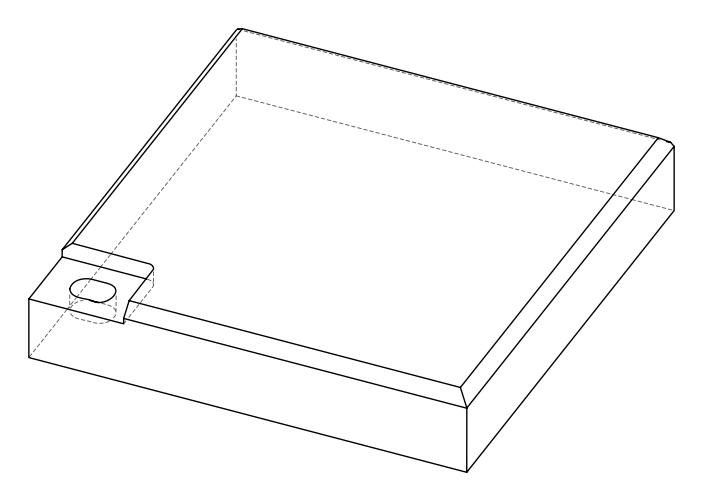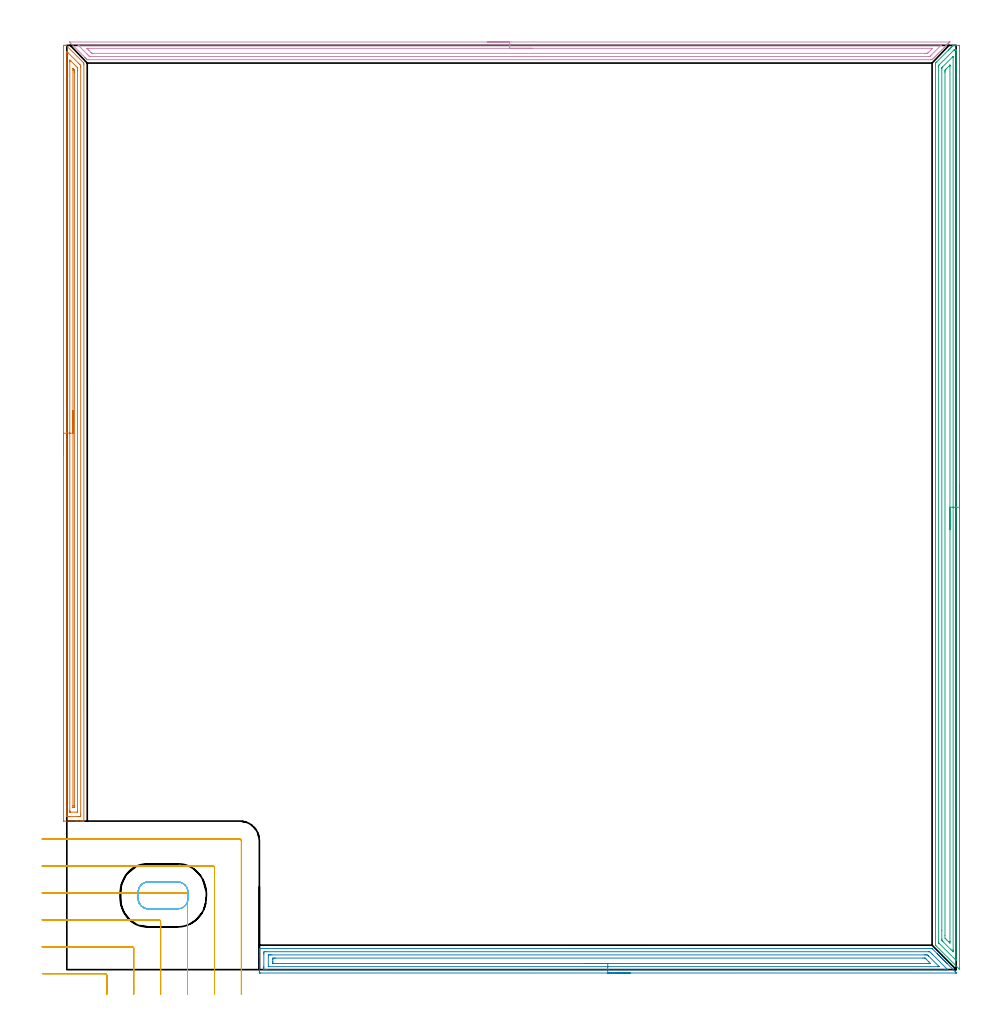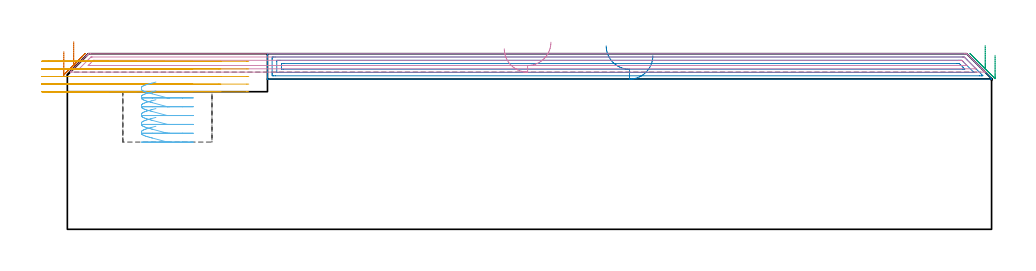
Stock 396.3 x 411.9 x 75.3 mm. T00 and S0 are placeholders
(PLAN: 6 operations, 1 tool changes, 51.7 min)
(1 AREA_MILL | FG_CHAMFER_SURFACE | UGT0205_001 | 11.13 min | 14547 mm3)
(2 AREA_MILL_1 | FG_CHAMFER_SURFACE_1 | UGT0205_001 | 10.04 min | 18811 mm3)
(3 AREA_MILL_2 | FG_CHAMFER_SURFACE_2 | UGT0205_001 | 13.17 min | 23161 mm3)
(4 AREA_MILL_3 | FG_CHAMFER_SURFACE_3 | UGT0205_001 | 9.46 min | 11904 mm3)
(5 MILL_CORNER_NOTCH_RECTANGULAR | CORNER_NOTCH_RECTANGULAR | UGT0201_010 | Follow Part, ap 4, ae 75% | 6.55 min | 91720 mm3)
(6 MILL_RECTANGULAR_POCKET | POCKET_RECTANGULAR_STRAIGHT | UGT0201_010 | Follow Part, ap 4, ae 75% | 1.38 min | 20159 mm3)
(TOOL UGT0205_001 | Chamfer Mill 20 x 3 x 45 deg. | D20 FL50 Z2)
(TOOL UGT0201_010 | End Mill 16 mm | D16 FL22 Z2)
(OP 1 AREA_MILL)
G17 G21 G94 G90
T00 M6
G54
G17 G0 G90 X-1.5 Y229.05 S1061 M3
G43 Z85.3 H0
Z76.2
G94 G1 Y229.088 Z75.328 F250.
Y229.202 Z74.464
Y229.391 Z73.612
Y229.653 Z72.78
Y229.987 Z71.974
Y230.39 Z71.2
Y230.859 Z70.464
Y231.39 Z69.772
Y231.979 Z69.129
Y232.622 Z68.54
Y233.314 Z68.008
Y234.05 Z67.54
Y234.824 Z67.137
Y235.63 Z66.803
Y236.462 Z66.541
Y237.314 Z66.352
Y238.178 Z66.238
Y239.05 Z66.2
Y411.741
X-1.497 Y411.826 Z66.203
X-1.492 Y411.89 Z66.205
X-1.203 Y411.9 Z66.497
X-0.504 Z67.195
X-0.376 Y411.899 Z67.323
X-0.3 Y411.89 Z67.396
X-0.22 Y411.821 Z67.478
X7.499 Y404.101 Z75.199
X7.596 Y403.995 Z75.29
X7.6 Y403.262 Z75.3
Y66.359
X7.597 Y66.21 Z75.288
X7.563 Y66.206 Z75.255
X7.206 Y66.2 Z74.906
X6.795 Z74.494
X6.16 Z73.855
X4.954 Z72.651
X4.383 Z72.077
X-1.235 Y66.201 Z66.462
X-1.492 Y66.21 Z66.206
X-1.499 Y66.466 Z66.199
Y66.49
X-1.5 Y239.05 Z66.2
X-0.086 Z67.614
X-0.085 Y408.617 Z67.615
Y408.642
X-0.06 Y409.198 Z67.64
X0.532 Y408.617 Z68.232
X5.271 Y403.879 Z72.971
X5.884 Y403.262 Z73.584
X6.16 Y402.978 Z73.86
X6.185 Y402.37 Z73.885
Y402.345
X6.186 Y69.483 Z73.886
X6.185 Y68.59 Z73.885
X6.184 Y68.566 Z73.884
X6.16 Y68.21 Z73.86
X5.658 Y68.202 Z73.358
X5.271 Y68.201 Z72.971
X4.772 Y68.2 Z72.472
X1.217 Z68.917
X0.829 Y68.201 Z68.529
X0.326 Y68.202 Z68.026
X-0.06 Y68.21 Z67.64
X-0.084 Y68.59 Z67.616
X-0.085 Y68.615 Z67.615
X-0.086 Y239.05 Z67.614
X1.329 Z69.029
Y404.545
X1.332 Y405.047 Z69.032
X1.336 Y405.266 Z69.036
X1.341 Y405.348 Z69.041
X1.653 Y405.047 Z69.353
X1.717 Y404.984 Z69.417
X4.592 Y402.108 Z72.292
X4.695 Y402. Z72.395
X4.745 Y401.944 Z72.445
X4.765 Y401.916 Z72.465
X4.766 Y401.867 Z72.466
X4.77 Y401.477 Z72.47
X4.771 Y401.087 Z72.471
X4.772 Y400.585 Z72.472
X4.771 Y70.375 Z72.471
X4.77 Y70.278 Z72.47
X4.768 Y70.23 Z72.468
X4.766 Y70.214 Z72.466
X4.731 Y70.21 Z72.431
X4.556 Y70.201 Z72.256
X1.717 Y70.2 Z69.417
X1.543 Y70.202 Z69.243
X1.426 Y70.205 Z69.126
X1.339 Y70.21 Z69.039
X1.335 Y70.247 Z69.035
X1.332 Y70.375 Z69.032
X1.329 Y70.765 Z69.029
Y239.05
X2.743 Z70.443
Y400.723
X2.747 Y401.335 Z70.447
X2.75 Y401.477 Z70.45
X2.756 Y401.484 Z70.456
X2.77 Y401.477 Z70.47
X3.132 Y401.112 Z70.832
X3.216 Y401.023 Z70.916
X3.35 Y400.872 Z71.05
X3.354 Y400.725 Z71.054
X3.356 Y400.585 Z71.056
X3.357 Y399.968 Z71.057
Y399.83
Y73.053
X3.354 Y72.436 Z71.054
X3.352 Y72.303 Z71.052
X3.347 Y72.21 Z71.047
X3.252 Y72.207 Z70.952
X3.05 Y72.205 Z70.75
X2.848 Y72.207 Z70.548
X2.753 Y72.21 Z70.453
X2.75 Y72.298 Z70.45
X2.744 Y72.914 Z70.444
X2.743 Y73.053 Z70.443
Y239.05
Y239.922 Z70.481
Y240.787 Z70.595
Y241.638 Z70.783
Y242.47 Z71.046
Y243.276 Z71.38
Y244.05 Z71.782
Y244.786 Z72.251
Y245.478 Z72.782
Y246.121 Z73.372
Y246.71 Z74.015
Y247.242 Z74.707
Y247.71 Z75.443
Y248.113 Z76.217
Y248.447 Z77.022
Y248.709 Z77.855
Y248.898 Z78.706
Y249.012 Z79.571
Y249.05 Z80.443
G0 Z85.3
M5
M2
(OP 2 AREA_MILL_1)
G17 G21 G94 G90
T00 M6
G54
G17 G0 G90 X251.05 Y-1.499 S1061 M3
G43 Z85.3 H0
Z74.401
G94 G1 X251.012 Z73.53 F250.
X250.898 Z72.665
X250.709 Z71.813
X250.447 Z70.981
X250.113 Z70.175
X249.71 Z69.401
X249.242 Z68.666
X248.711 Z67.974
X248.121 Z67.33
X247.478 Z66.741
X246.786 Z66.21
X246.05 Z65.741
X245.276 Z65.338
X244.47 Z65.004
X243.638 Z64.742
X242.787 Z64.553
X241.922 Z64.439
X241.05 Z64.401
X86.424
X85.868 Y-1.494 Z64.404
X85.808 Y-1.492 Z64.406
X85.804 Y-0.94 Z64.957
X85.8 Y-0.319 Z65.578
Y6.173 Z72.068
Y7.599 Z73.495
Y7.951 Z73.846
Y8.657 Z74.556
Y8.956 Z74.856
X85.808 Y9.356 Z75.248
X85.81 Y9.397 Z75.288
X85.977 Y9.4 Z75.3
X385.397
X385.595 Y9.396 Z75.289
X385.672 Y9.329 Z75.226
X387.801 Y7.2 Z73.098
X387.94 Y7.062 Z72.958
X388.079 Y6.923 Z72.82
X388.243 Y6.758 Z72.656
X388.385 Y6.618 Z72.513
X388.525 Y6.476 Z72.373
X388.686 Y6.316 Z72.213
X388.829 Y6.173 Z72.069
X388.972 Y6.029 Z71.927
X389.128 Y5.873 Z71.771
X389.274 Y5.728 Z71.624
X389.419 Y5.582 Z71.48
X389.57 Y5.431 Z71.329
X389.719 Y5.284 Z71.179
X389.866 Y5.135 Z71.033
X390.013 Y4.989 Z70.886
X390.163 Y4.839 Z70.734
X390.313 Y4.688 Z70.586
X390.455 Y4.546 Z70.444
X390.608 Y4.395 Z70.29
X390.76 Y4.241 Z70.139
X390.897 Y4.104 Z70.002
X391.052 Y3.95 Z69.845
X391.207 Y3.794 Z69.692
X391.339 Y3.662 Z69.56
X391.497 Y3.505 Z69.4
X391.654 Y3.347 Z69.245
X391.782 Y3.22 Z69.117
X391.942 Y3.061 Z68.956
X392.101 Y2.9 Z68.798
X392.341 Y2.66 Z68.56
X396.041 Y-1.041 Z64.859
X396.272 Y-1.275 Z64.623
X396.297 Y-1.308 Z64.589
X396.299 Y-1.385 Z64.513
X396.3 Y-1.427 Z64.472
X396.298 Y-1.486 Z64.413
X396.272 Y-1.493 Z64.407
X396.254 Y-1.497 Z64.403
X241.05 Y-1.499 Z64.401
Y-0.084 Z65.816
X89.14 Y-0.086 Z65.814
X88.245 Y-0.085 Z65.815
X88.212 Y-0.083 Z65.817
X87.81 Y-0.051 Z65.849
X87.802 Y0.356 Z66.256
X87.8 Y0.838 Z66.738
Y1.248 Z67.148
Y7.062 Z72.962
X87.802 Y7.47 Z73.37
X87.81 Y7.951 Z73.851
X88.179 Y7.983 Z73.883
X88.212 Y7.985 Z73.885
X89.071 Y7.986 Z73.886
X384.023 Y7.985 Z73.885
X384.057 Y7.984 Z73.884
X384.587 Y7.951 Z73.851
X384.95 Y7.598 Z73.498
X385.488 Y7.062 Z72.962
X385.844 Y6.706 Z72.606
X392.101 Y0.448 Z66.348
X392.59 Y-0.051 Z65.849
X392.131 Y-0.082 Z65.818
X392.101
X391.239 Y-0.083 Z65.817
X241.05 Y-0.084 Z65.816
Y1.33 Z67.23
X89.999 Y1.329 Z67.229
X89.866 Y1.33 Z67.23
X89.819 Y1.333 Z67.233
X89.813 Y1.334 Z67.234
X89.809 Y1.349 Z67.249
X89.804 Y1.397 Z67.297
X89.801 Y1.529 Z67.429
Y6.173 Z72.073
X89.803 Y6.369 Z72.269
X89.81 Y6.563 Z72.463
X89.999 Y6.565 Z72.465
X90.494 Y6.57 Z72.47
X90.893 Y6.571 Z72.471
X91.386
X382.269
X382.765 Y6.569 Z72.469
X383.163 Y6.564 Z72.464
X383.541 Y6.548 Z72.448
X383.926 Y6.173 Z72.073
X384.057 Y6.044 Z71.944
X388.525 Y1.574 Z67.474
X388.716 Y1.374 Z67.274
X388.751 Y1.336 Z67.236
X388.733 Y1.334 Z67.234
X388.703 Y1.333 Z67.233
X388.525 Y1.332 Z67.232
X388.03 Y1.331 Z67.231
X241.05 Y1.33 Z67.23
Y2.744 Z68.644
X92.553 Y2.743 Z68.643
X91.886 Y2.748 Z68.648
X91.812 Y2.75 Z68.65
X91.808 Y2.848 Z68.748
X91.803 Y3.063 Z68.963
X91.8 Y3.492 Z69.392
Y4.382 Z70.282
X91.804 Y4.833 Z70.733
X91.809 Y5.051 Z70.951
X91.814 Y5.15 Z71.05
X91.918 Y5.153 Z71.053
X92.681 Y5.157 Z71.057
X92.808
X381.502
X382.269 Y5.156 Z71.056
X382.399 Y5.154 Z71.054
X382.487 Y5.15 Z71.05
X382.871 Y4.776 Z70.676
X383.067 Y4.584 Z70.484
X384.057 Y3.593 Z69.493
X384.138 Y3.505 Z69.405
X384.814 Y2.752 Z68.652
X384.057 Y2.746 Z68.646
X383.927
X241.05 Y2.744 Z68.644
X240.178 Z68.682
X239.314 Z68.796
X238.462 Z68.985
X237.63 Z69.247
X236.824 Z69.581
X236.05 Z69.984
X235.314 Z70.452
X234.622 Z70.983
X233.979 Z71.573
X233.39 Z72.216
X232.858 Z72.908
X232.39 Z73.644
X231.987 Z74.418
X231.653 Z75.224
X231.391 Z76.056
X231.202 Z76.907
X231.088 Z77.772
X231.05 Z78.644
G0 Z85.3
M5
M2
(OP 3 AREA_MILL_2)
G17 G21 G94 G90
T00 M6
G54
G17 G0 G90 X397.8 Y216.05 S1061 M3
G43 Z85.3 H0
Z74.6
G94 G1 Y216.012 Z73.728 F250.
Y215.898 Z72.864
Y215.709 Z72.012
Y215.447 Z71.18
Y215.113 Z70.374
Y214.71 Z69.6
Y214.242 Z68.864
Y213.71 Z68.172
Y213.121 Z67.529
Y212.478 Z66.94
Y211.786 Z66.408
Y211.05 Z65.94
Y210.276 Z65.537
Y209.47 Z65.203
Y208.638 Z64.941
Y207.787 Z64.752
Y206.922 Z64.638
Y206.05 Z64.6
X397.799 Y0.36 Z64.601
X397.795 Y0.216 Z64.603
X397.754 Y0.253 Z64.644
X397.617 Y0.383 Z64.781
X387.333 Y10.666 Z75.065
X387.124 Y10.881 Z75.271
X387.104 Y10.905 Z75.289
X387.1 Y11.113 Z75.3
Y403.222
X387.105 Y404.003 Z75.291
X387.217 Y404.116 Z75.181
X387.496 Y404.396 Z74.903
X392.892 Y409.794 Z69.504
X393.028 Y409.929 Z69.37
X393.196 Y410.098 Z69.201
X393.334 Y410.236 Z69.062
X393.475 Y410.376 Z68.923
X393.634 Y410.535 Z68.764
X393.776 Y410.678 Z68.62
X393.922 Y410.823 Z68.476
X394.071 Y410.972 Z68.327
X394.218 Y411.12 Z68.177
X394.369 Y411.27 Z68.029
X394.508 Y411.409 Z67.89
X394.66 Y411.562 Z67.735
X394.816 Y411.717 Z67.582
X394.969 Y411.874 Z67.42
X394.997 Y411.89 Z67.392
X395.021 Y411.9 Z67.368
X395.152 Z67.241
X395.424 Z66.976
X395.705 Z66.695
X396.428 Z65.967
X397.673 Z64.724
X397.791 Y411.897 Z64.605
X397.8 Y411.47 Z64.6
Y206.05
X396.386 Z66.014
X396.385 Y4.228 Z66.015
X396.384 Y4.138 Z66.016
X396.381 Y4.094 Z66.019
X396.38 Y4.084 Z66.02
X396.374 Y4.087 Z66.026
X396.27 Y4.185 Z66.13
X396.043 Y4.407 Z66.357
X388.889 Y11.561 Z73.511
X388.732 Y11.72 Z73.668
X388.606 Y11.851 Z73.794
X388.525 Y11.936 Z73.875
X388.521 Y11.987 Z73.879
X388.515 Y12.411 Z73.885
X388.514 Y12.455 Z73.886
X388.515 Y402.328 Z73.885
X388.519 Y402.753 Z73.881
X388.522 Y402.961 Z73.878
X388.624 Y403.068 Z73.776
X388.773 Y403.222 Z73.627
X395.031 Y409.482 Z67.369
X395.291 Y409.738 Z67.109
X395.377 Y409.82 Z67.023
X395.445 Y409.883 Z66.955
X395.544 Y409.89 Z66.856
X396.019 Y409.896 Z66.381
X396.264 Y409.89 Z66.136
X396.379 Y409.879 Z66.021
X396.385 Y409.525 Z66.015
Y409.482
X396.386 Y206.05 Z66.014
X394.972 Z67.428
X394.971 Y8.878 Z67.429
X394.97 Y8.564 Z67.43
X394.966 Y7.984 Z67.434
X394.965 Y7.958 Z67.435
X394.925 Y7.984 Z67.475
X394.66 Y8.242 Z67.74
X394.021 Y8.878 Z68.379
X393.776 Y9.123 Z68.624
X390.444 Y12.455 Z71.956
X390.24 Y12.66 Z72.16
X390.07 Y12.833 Z72.33
X389.986 Y12.921 Z72.414
X389.946 Y12.965 Z72.454
X389.935 Y13.035 Z72.465
X389.932 Y13.349 Z72.468
X389.929 Y13.663 Z72.471
X389.928 Y17.576 Z72.472
X389.929 Y401.434 Z72.471
X389.931 Y401.746 Z72.469
X389.934 Y401.853 Z72.466
X389.939 Y401.927 Z72.461
X390.283 Y402.284 Z72.117
X394.799 Y406.799 Z67.601
X394.869 Y406.865 Z67.531
X394.96 Y406.949 Z67.44
X394.966 Y406.799 Z67.434
X394.969 Y406.64 Z67.431
X394.971 Y406.485 Z67.429
X394.972 Y206.05 Z67.428
X393.557 Z68.843
Y12.677
X393.555 Y12.455 Z68.845
X393.55 Y11.917 Z68.85
X393.541 Y11.82 Z68.859
X393.334 Y12.022 Z69.066
X392.894 Y12.455 Z69.506
X392. Y13.349 Z70.4
X391.35 Y14.015 Z71.05
X391.343 Y15.137 Z71.057
Y399.645
X391.344 Y400.317 Z71.056
X391.345 Y400.54 Z71.055
X391.35 Y400.871 Z71.05
X391.507 Y401.046 Z70.893
X391.883 Y401.434 Z70.517
X391.946 Y401.497 Z70.454
X393.38 Y402.931 Z69.02
X393.517 Y403.063 Z68.883
X393.545 Y403.087 Z68.855
X393.55 Y403.09 Z68.85
X393.552 Y403.074 Z68.848
X393.556 Y402.989 Z68.844
X393.557 Y402.897 Z68.843
Y402.549
Y206.05
Y205.178 Z68.881
Y204.314 Z68.995
Y203.462 Z69.183
Y202.63 Z69.446
Y201.824 Z69.78
Y201.05 Z70.182
Y200.314 Z70.651
Y199.622 Z71.182
Y198.979 Z71.772
Y198.39 Z72.415
Y197.859 Z73.107
Y197.39 Z73.843
Y196.987 Z74.617
Y196.653 Z75.422
Y196.391 Z76.255
Y196.202 Z77.106
Y196.088 Z77.971
Y196.05 Z78.843
G0 Z85.3
M5
M2
(OP 4 AREA_MILL_3)
G17 G21 G94 G90
T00 M6
G54
G17 G0 G90 X187.35 Y413.4 S1061 M3
G43 Z85.3 H0
Z77.4
G94 G1 X187.388 Z76.528 F250.
X187.502 Z75.663
X187.691 Z74.812
X187.953 Z73.98
X188.287 Z73.174
X188.69 Z72.4
X189.158 Z71.664
X189.69 Z70.972
X190.279 Z70.329
X190.922 Z69.74
X191.614 Z69.208
X192.35 Z68.74
X193.124 Z68.337
X193.93 Z68.003
X194.762 Z67.741
X195.613 Z67.552
X196.478 Z67.438
X197.35 Z67.4
X393.484
X393.486 Y413.396 Z67.404
X393.484 Y413.385 Z67.414
X393.071 Y412.97 Z67.828
X392.889 Y412.788 Z68.011
X392.74 Y412.64 Z68.16
X392.631 Y412.53 Z68.268
X392.591 Y412.49 Z68.308
X391.897 Y411.797 Z69.003
X391.751 Y411.65 Z69.147
X391.698 Y411.597 Z69.201
X391.053 Y410.953 Z69.847
X390.872 Y410.77 Z70.027
X390.21 Y410.11 Z70.69
X389.992 Y409.89 Z70.906
X389.367 Y409.267 Z71.533
X389.317 Y409.217 Z71.582
X389.112 Y409.01 Z71.786
X388.524 Y408.424 Z72.376
X388.424 Y408.324 Z72.475
X388.232 Y408.13 Z72.666
X387.681 Y407.58 Z73.219
X387.352 Y407.25 Z73.546
X386.837 Y406.737 Z74.063
X386.472 Y406.37 Z74.426
X385.994 Y405.894 Z74.906
X385.844 Y405.743 Z75.055
X385.746 Y405.645 Z75.153
X385.605 Y405.504 Z75.29
X384.853 Y405.5 Z75.3
X9.847
X9.095 Y405.504 Z75.29
X8.954 Y405.645 Z75.153
X8.823 Y405.776 Z75.022
X8.667 Y405.93 Z74.865
X8.508 Y406.091 Z74.707
X8.391 Y406.208 Z74.59
X8.227 Y406.37 Z74.424
X8.061 Y406.538 Z74.26
X1.545 Y413.055 Z67.745
X1.365 Y413.237 Z67.562
X1.219 Y413.393 Z67.406
X1.365 Y413.4 Z67.4
X197.35
Y411.986 Z68.814
X389.317 Y411.985 Z68.815
X389.425 Y411.984 Z68.816
X389.572 Y411.979 Z68.821
X389.615 Y411.975 Z68.825
X389.606 Y411.964 Z68.836
X389.529 Y411.881 Z68.919
X389.411 Y411.761 Z69.039
X389.317 Y411.667 Z69.133
X385.098 Y407.448 Z73.352
X384.853 Y407.205 Z73.595
X384.649 Y407.011 Z73.789
X384.546 Y406.921 Z73.879
X383.854 Y406.914 Z73.886
X10.634 Y406.915 Z73.885
X10.241 Y406.92 Z73.88
X10.147 Y406.921 Z73.879
X10.02 Y407.04 Z73.76
X9.847 Y407.205 Z73.595
X9.36 Y407.69 Z73.11
X8.954 Y408.095 Z72.705
X5.157 Y411.893 Z68.907
X5.121 Y411.93 Z68.87
X5.085 Y411.971 Z68.829
X5.08 Y411.981 Z68.819
X5.081 Y411.982 Z68.818
X5.113 Y411.983 Z68.817
X5.383 Y411.985 Z68.815
X5.488 Y411.986 Z68.814
X197.35
Y410.572 Z70.228
X385.501 Y410.571 Z70.229
X385.586 Y410.57 Z70.23
X385.746 Y410.565 Z70.235
X385.754 Y410.564 Z70.236
X385.752 Y410.557 Z70.243
X385.746 Y410.546 Z70.254
X383.864 Y408.664 Z72.136
X383.768 Y408.57 Z72.23
X383.533 Y408.345 Z72.455
X383.305 Y408.335 Z72.465
X383.067 Y408.332 Z72.468
X382.419 Y408.329 Z72.471
X382.174
X11.633
X11.388 Y408.331 Z72.469
X11.225 Y408.335 Z72.465
X11.173 Y408.337 Z72.463
X11.152 Y408.355 Z72.445
X11.106 Y408.398 Z72.402
X10.93 Y408.57 Z72.23
X10.74 Y408.759 Z72.041
X9.847 Y409.652 Z71.148
X9.171 Y410.33 Z70.47
X8.954 Y410.551 Z70.249
X8.951 Y410.566 Z70.234
X8.954 Y410.567 Z70.233
X9.603 Y410.571 Z70.229
X197.35 Y410.572 Z70.228
X198.222 Z70.266
X199.086 Z70.38
X199.938 Z70.569
X200.77 Z70.832
X201.576 Z71.165
X202.35 Z71.568
X203.086 Z72.037
X203.778 Z72.568
X204.421 Z73.157
X205.01 Z73.801
X205.541 Z74.493
X206.01 Z75.228
X206.413 Z76.002
X206.747 Z76.808
X207.009 Z77.64
X207.198 Z78.492
X207.312 Z79.357
X207.35 Z80.228
G0 Z85.3
M5
M2
(OP 5 MILL_CORNER_NOTCH_RECTANGULAR)
G17 G21 G94 G90
T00 M6
G54
G17 G0 G90 X17.803 Y-11. S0 M3
G43 Z85.3 H0
Z72.04
G94 G1 X17.8 Y-8. F250.
Y-7.933 F500.
Y-2.595
G3 X17.005 Y-1.8 R0.8
G1 X-7.795
X-10.795 F250.
G0 Z85.3
X29.804 Y-11.
Z72.04
G1 X29.8 Y-8.
Y-7.933 F500.
Y9.405
G3 X29.005 Y10.2 R0.8
G1 X-8.
X-11. F250.
G0 Z85.3
X41.806 Y-11.
Z72.04
G1 X41.8 Y-8.
Y-7.933 F500.
Y21.405
G3 X41.005 Y22.2 R0.8
G1 X-8.
X-11. F250.
G0 Z85.3
X53.808 Y-11.
Z72.04
G1 X53.8 Y-8.
Y-7.933 F500.
Y33.405
G3 X53.005 Y34.2 R0.8
G1 X-8.
X-11. F250.
G0 Z85.3
X65.817 Y-11.
Z72.04
G1 X65.8 Y-8.
Y-7.933 F500.
Y45.404
G3 X65.004 Y46.2 R0.8
G1 X-8.
X-11. F250.
G0 Z85.3
X77.8 Y-10.933
Z72.04
G1 Y-7.933
Y57.404 F500.
G3 X77.004 Y58.2 R0.8
G1 X-8.
X-11. F250.
G0 Z85.3
X17.8 Y-11.
Z68.78
G1 Y-8.
Y-2.595 F500.
G3 X17.005 Y-1.8 R0.8
G1 X-7.795
X-10.795 F250.
G0 Z85.3
X29.8 Y-11.
Z68.78
G1 Y-8.
Y9.405 F500.
G3 X29.005 Y10.2 R0.8
G1 X-8.
X-11. F250.
G0 Z85.3
X41.8 Y-11.
Z68.78
G1 Y-8.
Y21.405 F500.
G3 X41.005 Y22.2 R0.8
G1 X-8.
X-11. F250.
G0 Z85.3
X53.8 Y-11.
Z68.78
G1 Y-8.
Y33.405 F500.
G3 X53.005 Y34.2 R0.8
G1 X-8.
X-11. F250.
G0 Z85.3
X65.8 Y-11.
Z68.78
G1 Y-8.
Y45.404 F500.
G3 X65.004 Y46.2 R0.8
G1 X-8.
X-11. F250.
G0 Z85.3
X77.8 Y-11.
Z68.78
G1 Y-8.
Y57.404 F500.
G3 X77.004 Y58.2 R0.8
G1 X-8.
X-11. F250.
G0 Z85.3
X17.8 Y-11.
Z65.52
G1 Y-8.
Y-2.595 F500.
G3 X17.005 Y-1.8 R0.8
G1 X-7.795
X-10.795 F250.
G0 Z85.3
X29.8 Y-11.
Z65.52
G1 Y-8.
Y9.405 F500.
G3 X29.005 Y10.2 R0.8
G1 X-8.
X-11. F250.
G0 Z85.3
X41.8 Y-11.
Z65.52
G1 Y-8.
Y21.405 F500.
G3 X41.005 Y22.2 R0.8
G1 X-8.
X-11. F250.
G0 Z85.3
X53.8 Y-11.
Z65.52
G1 Y-8.
Y33.405 F500.
G3 X53.005 Y34.2 R0.8
G1 X-8.
X-11. F250.
G0 Z85.3
X65.8 Y-11.
Z65.52
G1 Y-8.
Y45.404 F500.
G3 X65.004 Y46.2 R0.8
G1 X-8.
X-11. F250.
G0 Z85.3
X77.8 Y-11.
Z65.52
G1 Y-8.
Y57.404 F500.
G3 X77.004 Y58.2 R0.8
G1 X-8.
X-11. F250.
G0 Z85.3
X17.8 Y-11.
Z62.26
G1 Y-8.
Y-2.595 F500.
G3 X17.005 Y-1.8 R0.8
G1 X-7.795
X-10.795 F250.
G0 Z85.3
X29.8 Y-11.
Z62.26
G1 Y-8.
Y9.405 F500.
G3 X29.005 Y10.2 R0.8
G1 X-8.
X-11. F250.
G0 Z85.3
X41.8 Y-11.
Z62.26
G1 Y-8.
Y21.405 F500.
G3 X41.005 Y22.2 R0.8
G1 X-8.
X-11. F250.
G0 Z85.3
X53.8 Y-11.
Z62.26
G1 Y-8.
Y33.405 F500.
G3 X53.005 Y34.2 R0.8
G1 X-8.
X-11. F250.
G0 Z85.3
X65.8 Y-11.
Z62.26
G1 Y-8.
Y45.404 F500.
G3 X65.004 Y46.2 R0.8
G1 X-8.
X-11. F250.
G0 Z85.3
X77.8 Y-11.
Z62.26
G1 Y-8.
Y57.404 F500.
G3 X77.004 Y58.2 R0.8
G1 X-8.
X-11. F250.
G0 Z85.3
X17.8 Y-11.
Z59.
G1 Y-8.
Y-2.595 F500.
G3 X17.005 Y-1.8 R0.8
G1 X-7.795
X-10.795 F250.
G0 Z85.3
X29.8 Y-11.
Z59.
G1 Y-8.
Y9.405 F500.
G3 X29.005 Y10.2 R0.8
G1 X-8.
X-11. F250.
G0 Z85.3
X41.8 Y-11.
Z59.
G1 Y-8.
Y21.405 F500.
G3 X41.005 Y22.2 R0.8
G1 X-8.
X-11. F250.
G0 Z85.3
X53.8 Y-11.
Z59.
G1 Y-8.
Y33.405 F500.
G3 X53.005 Y34.2 R0.8
G1 X-8.
X-11. F250.
G0 Z85.3
X65.8 Y-11.
Z59.
G1 Y-8.
Y45.404 F500.
G3 X65.004 Y46.2 R0.8
G1 X-8.
X-11. F250.
G0 Z85.3
X77.8 Y-11.
Z59.
G1 Y-8.
Y57.404 F500.
G3 X77.004 Y58.2 R0.8
G1 X-8.
X-11. F250.
G0 Z85.3
M5
M2
(OP 6 MILL_RECTANGULAR_POCKET)
G17 G21 G94 G90
T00 M6
G54
G17 G0 G90 X37.982 Y39.1 S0 M3
G43 Z85.3 H0
Z63.14
G94 G1 X36.185 Z62.658 F250.
X35.622 Y39.039 Z62.507
X35.071 Y38.909 Z62.355
X34.539 Y38.712 Z62.203
X34.036 Y38.452 Z62.051
X33.568 Y38.132 Z61.899
X33.144 Y37.756 Z61.747
X32.768 Y37.332 Z61.596
X32.448 Y36.864 Z61.444
X32.188 Y36.361 Z61.292
X31.991 Y35.829 Z61.14
X31.861 Y35.278 Z60.988
X31.8 Y34.715 Z60.836
Y31.485 Z59.971
X31.861 Y30.922 Z59.819
X31.991 Y30.371 Z59.667
X32.188 Y29.839 Z59.516
X32.448 Y29.336 Z59.364
X32.768 Y28.868 Z59.212
X33.144 Y28.444 Z59.06
X33.568 Y28.068 Z58.908
X34.036 Y27.748 Z58.756
X34.539 Y27.488 Z58.605
X35.071 Y27.291 Z58.453
X35.622 Y27.161 Z58.301
X36.185 Y27.1 Z58.149
X36.4 Z58.092
X42.9 Z56.35
X49.4 F500.
G3 X54. Y31.7 R4.6
G1 Y34.5
G3 X49.4 Y39.1 R4.6
G1 X36.4
G3 X31.8 Y34.5 R4.6
G1 Y31.7
G3 X36.4 Y27.1 R4.6
G1 X42.9
X43.9
G0 X37.982 Y39.1 Z59.35
G1 X36.185 Z58.868 F250.
X35.622 Y39.039 Z58.717
X35.071 Y38.909 Z58.565
X34.539 Y38.712 Z58.413
X34.036 Y38.452 Z58.261
X33.568 Y38.132 Z58.109
X33.144 Y37.756 Z57.957
X32.768 Y37.332 Z57.806
X32.448 Y36.864 Z57.654
X32.188 Y36.361 Z57.502
X31.991 Y35.829 Z57.35
X31.861 Y35.278 Z57.198
X31.8 Y34.715 Z57.046
Y31.485 Z56.181
X31.861 Y30.922 Z56.029
X31.991 Y30.371 Z55.877
X32.188 Y29.839 Z55.726
X32.448 Y29.336 Z55.574
X32.768 Y28.868 Z55.422
X33.144 Y28.444 Z55.27
X33.568 Y28.068 Z55.118
X34.036 Y27.748 Z54.966
X34.539 Y27.488 Z54.815
X35.071 Y27.291 Z54.663
X35.622 Y27.161 Z54.511
X36.185 Y27.1 Z54.359
X36.4 Z54.302
X42.9 Z52.56
X49.4 F500.
G3 X54. Y31.7 R4.6
G1 Y34.5
G3 X49.4 Y39.1 R4.6
G1 X36.4
G3 X31.8 Y34.5 R4.6
G1 Y31.7
G3 X36.4 Y27.1 R4.6
G1 X42.9
X43.9
G0 X37.982 Y39.1 Z55.56
G1 X36.185 Z55.078 F250.
X35.622 Y39.039 Z54.927
X35.071 Y38.909 Z54.775
X34.539 Y38.712 Z54.623
X34.036 Y38.452 Z54.471
X33.568 Y38.132 Z54.319
X33.144 Y37.756 Z54.167
X32.768 Y37.332 Z54.016
X32.448 Y36.864 Z53.864
X32.188 Y36.361 Z53.712
X31.991 Y35.829 Z53.56
X31.861 Y35.278 Z53.408
X31.8 Y34.715 Z53.256
Y31.485 Z52.391
X31.861 Y30.922 Z52.239
X31.991 Y30.371 Z52.088
X32.188 Y29.839 Z51.936
X32.448 Y29.336 Z51.784
X32.768 Y28.868 Z51.632
X33.144 Y28.444 Z51.48
X33.568 Y28.068 Z51.328
X34.036 Y27.748 Z51.176
X34.539 Y27.488 Z51.025
X35.071 Y27.291 Z50.873
X35.622 Y27.161 Z50.721
X36.185 Y27.1 Z50.569
X36.4 Z50.512
X42.9 Z48.77
X49.4 F500.
G3 X54. Y31.7 R4.6
G1 Y34.5
G3 X49.4 Y39.1 R4.6
G1 X36.4
G3 X31.8 Y34.5 R4.6
G1 Y31.7
G3 X36.4 Y27.1 R4.6
G1 X42.9
X43.9
G0 X37.982 Y39.1 Z51.77
G1 X36.185 Z51.288 F250.
X35.622 Y39.039 Z51.137
X35.071 Y38.909 Z50.985
X34.539 Y38.712 Z50.833
X34.036 Y38.452 Z50.681
X33.568 Y38.132 Z50.529
X33.144 Y37.756 Z50.377
X32.768 Y37.332 Z50.226
X32.448 Y36.864 Z50.074
X32.188 Y36.361 Z49.922
X31.991 Y35.829 Z49.77
X31.861 Y35.278 Z49.618
X31.8 Y34.715 Z49.466
Y31.485 Z48.601
X31.861 Y30.922 Z48.449
X31.991 Y30.371 Z48.298
X32.188 Y29.839 Z48.146
X32.448 Y29.336 Z47.994
X32.768 Y28.868 Z47.842
X33.144 Y28.444 Z47.69
X33.568 Y28.068 Z47.538
X34.036 Y27.748 Z47.386
X34.539 Y27.488 Z47.235
X35.071 Y27.291 Z47.083
X35.622 Y27.161 Z46.931
X36.185 Y27.1 Z46.779
X36.4 Z46.722
X42.9 Z44.98
X49.4 F500.
G3 X54. Y31.7 R4.6
G1 Y34.5
G3 X49.4 Y39.1 R4.6
G1 X36.4
G3 X31.8 Y34.5 R4.6
G1 Y31.7
G3 X36.4 Y27.1 R4.6
G1 X42.9
X43.9
G0 X37.982 Y39.1 Z47.98
G1 X36.185 Z47.498 F250.
X35.622 Y39.039 Z47.347
X35.071 Y38.909 Z47.195
X34.539 Y38.712 Z47.043
X34.036 Y38.452 Z46.891
X33.568 Y38.132 Z46.739
X33.144 Y37.756 Z46.587
X32.768 Y37.332 Z46.436
X32.448 Y36.864 Z46.284
X32.188 Y36.361 Z46.132
X31.991 Y35.829 Z45.98
X31.861 Y35.278 Z45.828
X31.8 Y34.715 Z45.676
Y31.485 Z44.811
X31.861 Y30.922 Z44.659
X31.991 Y30.371 Z44.508
X32.188 Y29.839 Z44.356
X32.448 Y29.336 Z44.204
X32.768 Y28.868 Z44.052
X33.144 Y28.444 Z43.9
X33.568 Y28.068 Z43.748
X34.036 Y27.748 Z43.596
X34.539 Y27.488 Z43.445
X35.071 Y27.291 Z43.293
X35.622 Y27.161 Z43.141
X36.185 Y27.1 Z42.989
X36.4 Z42.932
X42.9 Z41.19
X49.4 F500.
G3 X54. Y31.7 R4.6
G1 Y34.5
G3 X49.4 Y39.1 R4.6
G1 X36.4
G3 X31.8 Y34.5 R4.6
G1 Y31.7
G3 X36.4 Y27.1 R4.6
G1 X42.9
X43.9
G0 X37.982 Y39.1 Z44.19
G1 X36.185 Z43.708 F250.
X35.622 Y39.039 Z43.557
X35.071 Y38.909 Z43.405
X34.539 Y38.712 Z43.253
X34.036 Y38.452 Z43.101
X33.568 Y38.132 Z42.949
X33.144 Y37.756 Z42.797
X32.768 Y37.332 Z42.646
X32.448 Y36.864 Z42.494
X32.188 Y36.361 Z42.342
X31.991 Y35.829 Z42.19
X31.861 Y35.278 Z42.038
X31.8 Y34.715 Z41.886
Y31.485 Z41.021
X31.861 Y30.922 Z40.869
X31.991 Y30.371 Z40.718
X32.188 Y29.839 Z40.566
X32.448 Y29.336 Z40.414
X32.768 Y28.868 Z40.262
X33.144 Y28.444 Z40.11
X33.568 Y28.068 Z39.958
X34.036 Y27.748 Z39.807
X34.539 Y27.488 Z39.655
X35.071 Y27.291 Z39.503
X35.622 Y27.161 Z39.351
X36.185 Y27.1 Z39.199
X36.4 Z39.142
X42.9 Z37.4
X49.4 F500.
G3 X54. Y31.7 R4.6
G1 Y34.5
G3 X49.4 Y39.1 R4.6
G1 X36.4
G3 X31.8 Y34.5 R4.6
G1 Y31.7
G3 X36.4 Y27.1 R4.6
G1 X42.9
X43.9
G0 Z85.3
M5
M2
